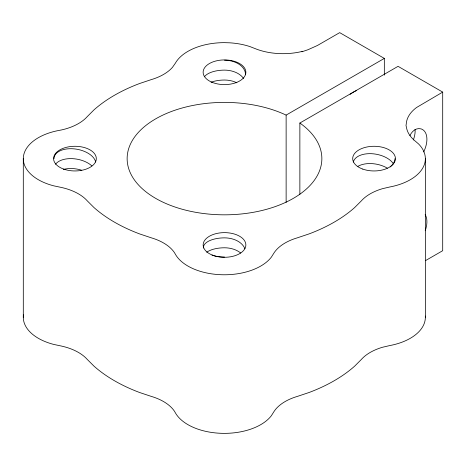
<?xml version="1.0" encoding="UTF-8"?>
<svg xmlns="http://www.w3.org/2000/svg" width="466" height="466" viewBox="0 0 466 466"><rect width="100%" height="100%" fill="white"/><g stroke="black" fill="none" stroke-linecap="round" stroke-linejoin="round"><path stroke-width="0.7" d="M409.934 135.653C411.723 131.4 416.284 127.375 421.136 128.901A21.366 12.337 -60 0 1 423.676 151.933M301.892 51.79L308.049 49.699L317.515 45.441L339.697 32.637L384.333 58.407L384.333 75.137M425.446 260.651L442.7 250.696L442.7 92.105L398.063 66.335L299.865 123.03A97.359 56.211 0 0 1 246.555 213.364A97.359 56.211 0 0 1 129.67 145.881A97.359 56.211 0 0 1 286.13 115.102L384.333 58.407M442.7 92.105L416.546 107.512A48.773 28.158 0 0 0 406.305 123.548L406.008 125.634L406.404 127.014A48.773 28.158 0 0 0 414.012 140.045L418.462 143.854A51.47 29.719 0 0 1 389.792 186.977L382.522 188.672A48.557 28.036 0 0 0 361.301 200.922L354.643 207.574A155.382 89.711 0 0 1 308.958 233.949L297.43 237.806A48.557 28.036 0 0 0 274.142 252.735L271.352 257.145A51.47 29.719 0 0 1 221.635 274.736A51.47 29.719 0 0 1 175.379 254.244L174.505 252.723A48.557 28.036 0 0 0 151.223 237.794L139.701 233.949A155.382 89.711 0 0 1 94.01 207.574L87.334 200.916A48.557 28.036 0 0 0 61.471 187.472L53.835 185.858A51.47 29.719 0 0 1 23.37 157.159A51.47 29.719 0 0 1 58.867 130.451L61.489 129.95A48.557 28.036 0 0 0 87.352 116.506L94.01 109.854A155.382 89.711 0 0 1 139.701 83.478L151.229 79.622A48.557 28.036 0 0 0 172.449 67.366L175.373 63.184A51.47 29.719 0 0 1 224.327 42.651L229.709 42.814A51.47 29.719 0 0 1 250.061 46.629L256.661 49.204A48.773 28.158 0 0 0 302.708 51.289M425.353 158.714L425.353 317.299M299.865 123.03L299.865 194.322M286.13 115.102L286.13 202.395M23.3 158.714L23.3 317.299M23.481 314.812A51.47 29.719 0 0 0 53.835 344.45L61.471 346.063A48.557 28.036 0 0 1 87.334 359.507L94.01 366.16A155.382 89.711 0 0 0 139.701 392.541L151.223 396.38A48.557 28.036 0 0 1 174.505 411.315L175.379 412.829A51.47 29.719 0 0 0 221.635 433.322A51.47 29.719 0 0 0 271.352 415.736L274.142 411.327A48.557 28.036 0 0 1 297.43 396.391L308.958 392.541A155.382 89.711 0 0 0 354.643 366.16L361.301 359.507A48.557 28.036 0 0 1 382.522 347.257L389.792 345.562A51.47 29.719 0 0 0 425.312 316.059M425.161 214.616A21.366 12.337 -60 0 1 425.213 230.752M350.117 94.353A27.191 15.698 -60 0 1 356.373 90.672M54.039 158.638A21.127 12.069 10.1 0 1 73.634 148.817A21.127 12.069 10.1 0 1 95.676 162.04M55.518 164.248A21.127 12.069 10.1 0 1 72.329 158.644A21.127 12.069 10.1 0 1 91.849 165.879M63.743 169.339A21.127 12.069 10.1 0 1 81.404 170.131M224.501 257.051A21.127 9.594 0 0 1 214.36 255.857M213.224 255.554A21.127 9.594 0 0 1 212.129 255.217M203.473 248.058A21.127 9.594 0 0 1 224.501 237.858A21.127 14.545 0 0 1 244.9 248.792M240.718 253.05A21.127 14.545 0 0 0 224.501 247.778A21.127 9.594 0 0 0 206.723 252.222M357.958 166.321A21.127 12.069 10.1 0 1 387.38 168.185M353.321 162.086A21.127 12.069 10.1 0 1 371.443 153.687A21.127 12.069 10.1 0 1 393.485 163.892M394.964 158.638A21.127 12.069 -10.1 0 1 390.159 166.95M243.555 78.463A21.127 14.545 0 0 0 224.501 70.116A21.127 9.594 0 0 0 204.469 76.739M236.868 82.808A21.127 14.545 0 0 0 224.501 80.024A21.127 9.594 0 0 0 211.086 82.226M224.501 60.201A21.127 14.545 0 0 1 245.565 74.746M415.072 129.362A21.11 9.734 -60 0 1 413.371 139.963M212.123 255.013A21.366 12.337 0 0 0 245.768 246.118A21.366 12.337 0 0 0 215.607 233.746A21.366 12.337 0 0 0 212.123 255.013M362.798 169.1A21.366 12.337 0 0 0 395.413 158.999A21.366 12.337 0 0 0 363.958 147.745A21.366 12.337 0 0 0 362.798 169.1M212.123 82.325A21.366 12.337 0 0 0 245.768 73.43A21.366 12.337 0 0 0 215.607 61.052A21.366 12.337 0 0 0 212.123 82.325M63.685 169.1A21.366 12.337 0 0 0 96.299 158.999A21.366 12.337 0 0 0 64.844 147.745A21.366 12.337 0 0 0 63.685 169.1"/></g></svg>
